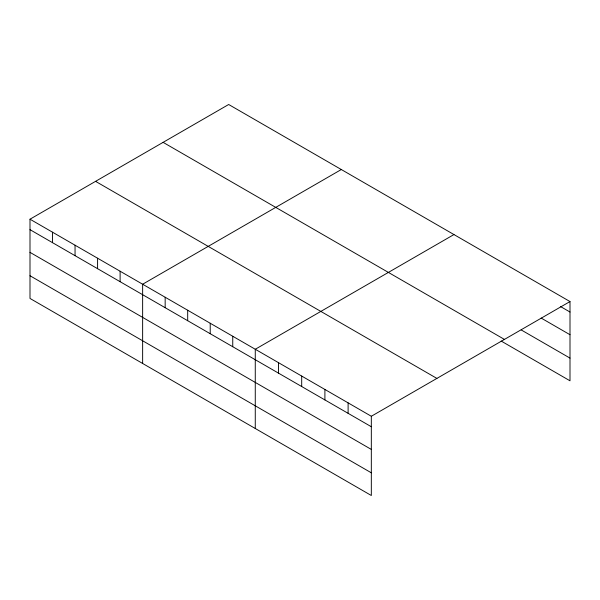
<?xml version="1.0" encoding="UTF-8"?>
<svg xmlns="http://www.w3.org/2000/svg" width="600" height="600" viewBox="0 0 600 600"><rect width="100%" height="100%" fill="white"/><g stroke="black" fill="none" stroke-linecap="round" stroke-linejoin="round"><path stroke-width="0.9" d="M371.325 449.423L371.325 416.265L30 219.202L30 298.44L371.325 495.502L371.325 449.423L30 252.36M501.173 341.055L570 380.798L570 301.56L228.675 104.498L30 219.202M341.31 169.53L142.635 284.235L142.635 363.472M453.952 234.562L255.27 349.267L255.27 428.498M371.325 416.265L570 301.56M560.393 306.48L570 312.022M541.185 318.082L570 334.718M521.183 329.918L570 358.103M163.11 142.35L504.435 339.413M95.565 181.35L436.89 378.413M30 229.665L371.325 426.728M30 275.745L371.325 472.808M348.112 402.862L348.112 413.325M324.9 389.467L324.9 399.93M301.695 376.065L301.695 386.528M278.483 362.663L278.483 373.125M232.748 336.255L232.748 346.718M210.218 323.25L210.218 333.712M187.688 310.245L187.688 320.707M165.165 297.24L165.165 307.702M120.113 271.23L120.113 281.692M97.583 258.225L97.583 268.688M75.052 245.22L75.052 255.675M52.53 232.208L52.53 242.67"/></g></svg>
